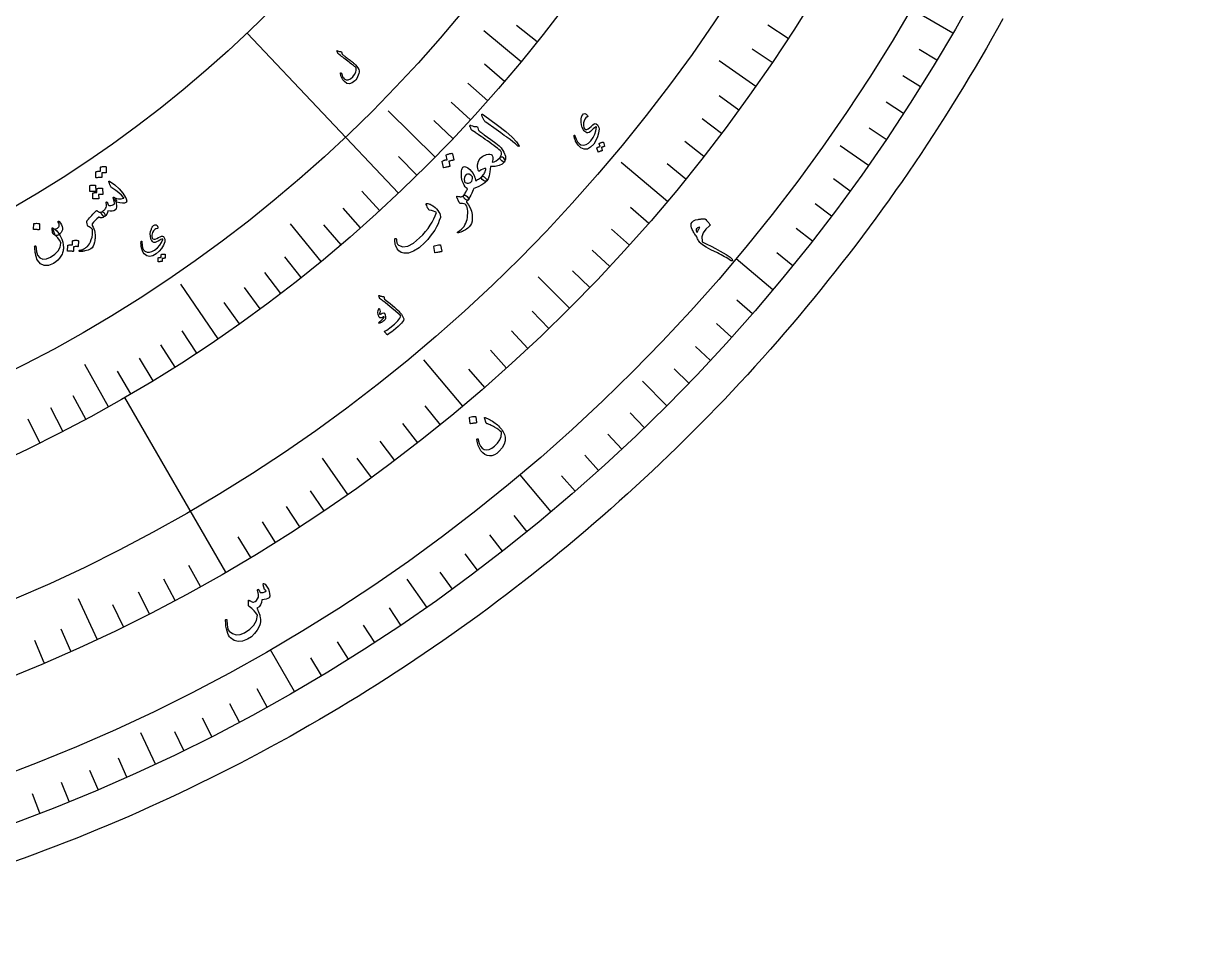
# Model space of a CAD drawing. Header units: millimetres. Extents: x -92 to 92, y -92 to 120.
# Drawn here: x 31.7 to 90.7, y -90.7 to -44.8 of the extents above; entities that cross this region are included whole.
import ezdxf

# ---------------------------------------------------------------- set-up
doc = ezdxf.new("R2010")
doc.units = ezdxf.units.MM
for name, color, linetype in [('CUT_OUTER', 1, 'Continuous'), ('ENGRAVE', 7, 'Continuous'), ('ENGRAVE_FINE', 8, 'Continuous'), ('TEXT', 5, 'Continuous')]:
    doc.layers.add(name, color=color, linetype=linetype)

msp = doc.modelspace()

# ---------------------------------------------------------------- linework, layer by layer
at = {"layer": 'CUT_OUTER'}
msp.add_lwpolyline([(81.0365, -44.602), (80.7613, -45.0984), (80.483, -45.5931), (80.2018, -46.0861), (79.9175, -46.5773), (79.6302, -47.0668), (79.3399, -47.5545), (79.0466, -48.0404), (78.7504, -48.5245), (78.4511, -49.0068), (78.149, -49.4873), (77.8438, -49.9659), (77.5358, -50.4426), (77.2248, -50.9174), (76.9109, -51.3902), (76.5942, -51.8612), (76.2745, -52.3302), (75.952, -52.7972), (75.6266, -53.2623), (75.2984, -53.7253), (74.9673, -54.1863), (74.6334, -54.6453), (74.2967, -55.1022), (73.9572, -55.557), (73.6149, -56.0098), (73.2699, -56.4604), (72.922, -56.9089), (72.5715, -57.3553), (72.2182, -57.7995), (71.8622, -58.2415), (71.5035, -58.6814), (71.1421, -59.119), (70.778, -59.5544), (70.4112, -59.9876), (70.0418, -60.4185), (69.6698, -60.8471), (69.2951, -61.2735), (68.9178, -61.6975), (68.538, -62.1192), (68.1555, -62.5386), (67.7705, -62.9556), (67.383, -63.3702), (66.9929, -63.7825), (66.6002, -64.1924), (66.2051, -64.5998), (65.8075, -65.0048), (65.4074, -65.4074), (65.0048, -65.8075), (64.5998, -66.2051), (64.1924, -66.6002), (63.7825, -66.9929), (63.3702, -67.383), (62.9556, -67.7705), (62.5386, -68.1555), (62.1192, -68.538), (61.6975, -68.9178), (61.2735, -69.2951), (60.8471, -69.6698), (60.4185, -70.0418), (59.9876, -70.4112), (59.5544, -70.778), (59.119, -71.1421), (58.6814, -71.5035), (58.2415, -71.8622), (57.7995, -72.2182), (57.3553, -72.5715), (56.9089, -72.922), (56.4604, -73.2699), (56.0098, -73.6149), (55.557, -73.9572), (55.1022, -74.2967), (54.6453, -74.6334), (54.1863, -74.9673), (53.7253, -75.2984), (53.2623, -75.6266), (52.7972, -75.952), (52.3302, -76.2745), (51.8612, -76.5942), (51.3902, -76.9109), (50.9174, -77.2248), (50.4426, -77.5358), (49.9659, -77.8438), (49.4873, -78.149), (49.0068, -78.4511), (48.5245, -78.7504), (48.0404, -79.0466), (47.5545, -79.3399), (47.0668, -79.6302), (46.5773, -79.9175), (46.0861, -80.2018), (45.5931, -80.483), (45.0984, -80.7613), (44.602, -81.0365), (44.1039, -81.3086), (43.6042, -81.5777), (43.1028, -81.8437), (42.5998, -82.1067), (42.0952, -82.3665), (41.589, -82.6232), (41.0813, -82.8769), (40.572, -83.1274), (40.0612, -83.3748), (39.5488, -83.619), (39.035, -83.8601), (38.5197, -84.098), (38.003, -84.3328), (37.4848, -84.5644), (36.9652, -84.7928), (36.4443, -85.018), (35.9219, -85.24), (35.3982, -85.4589), (34.8732, -85.6744), (34.3468, -85.8868), (33.8192, -86.0959), (33.2903, -86.3018), (32.7601, -86.5045), (32.2287, -86.7039), (31.6961, -86.9), (31.1623, -87.0928)], dxfattribs=at)
at = {"layer": 'ENGRAVE'}
for points in [[(78.5052, -45.325), (76.4024, -44.1109)], [(50.5664, -53.393), (42.9337, -45.3336)], [(56.7473, -46.7708), (54.8629, -45.2177)], [(68.5733, -48.0155), (66.7396, -46.7316)], [(52.4169, -51.5775), (50.0433, -49.2419)], [(74.2561, -51.9947), (72.8354, -50.9999)], [(64.1275, -53.8094), (61.7891, -51.8472)], [(46.6745, -56.8265), (45.1246, -54.9395)], [(69.4419, -58.2687), (67.5819, -56.7079)], [(59.1937, -59.1937), (57.6108, -57.6108)], [(41.4764, -60.7246), (39.5982, -57.9748)], [(53.8094, -64.1275), (51.8472, -61.7891)], [(35.9453, -64.1537), (34.7517, -62.0233)], [(64.0992, -64.0992), (62.8728, -62.8728)], [(41.8563, -72.4972), (36.7688, -63.6853)], [(48.0155, -68.5733), (46.7316, -66.7396)], [(58.2687, -69.4419), (56.7079, -67.5819)], [(51.9947, -74.2561), (50.9999, -72.8354)], [(35.3784, -75.8693), (34.4324, -73.8405)], [(45.325, -78.5052), (44.1109, -76.4024)], [(38.3103, -82.1568), (37.5774, -80.5849)]]:
    msp.add_lwpolyline(points, dxfattribs=at)
for radius in [90.65, 90.65, 88.2219, 83.7125, 83.7125, 80.1513, 73.5375, 73.5375, 69.6525, 62.4375, 62.4375]:
    msp.add_circle((0, 0), radius, dxfattribs=at)
at = {"layer": 'ENGRAVE_FINE'}
for points in [[(57.5606, -45.7661), (56.518, -44.9371)], [(70.2072, -45.5931), (69.1832, -44.9281)], [(69.4008, -46.8114), (68.3886, -46.1287)], [(77.7022, -46.6882), (76.8102, -46.1522)], [(55.9161, -47.7615), (54.9032, -46.8964)], [(76.8756, -48.0372), (75.9931, -47.4857)], [(55.0671, -48.7378), (54.0697, -47.855)], [(54.2008, -49.6995), (53.219, -48.7993)], [(67.7248, -49.205), (66.737, -48.4873)], [(76.0255, -49.3715), (75.1527, -48.8048)], [(53.3173, -50.6461), (52.3515, -49.7288)], [(66.8558, -50.3794), (65.8806, -49.6446)], [(75.1523, -50.6908), (74.2895, -50.1089)], [(65.9664, -51.5386), (65.0042, -50.7868)], [(51.4998, -52.4932), (50.567, -51.5424)], [(65.0568, -52.682), (64.1079, -51.9136)], [(73.3374, -53.2827), (72.4955, -52.6711)], [(49.6168, -54.2765), (48.7181, -53.2933)], [(48.6515, -55.1434), (47.7702, -54.1446)], [(63.1786, -54.9203), (62.2571, -54.1193)], [(72.3963, -54.5545), (71.5652, -53.9283)], [(47.6706, -55.9935), (46.8071, -54.9793)], [(62.2105, -56.0146), (61.3031, -55.1976)], [(71.4332, -55.8097), (70.6132, -55.169)], [(45.6635, -57.6421), (44.8364, -56.598)], [(61.2234, -57.0918), (60.3305, -56.2591)], [(70.4483, -57.0479), (69.6396, -56.393)], [(44.6378, -58.4399), (43.8293, -57.3814)], [(60.2177, -58.1516), (59.3394, -57.3034)], [(43.5979, -59.2198), (42.8082, -58.1472)], [(42.544, -59.9814), (41.7734, -58.895)], [(68.4144, -59.4718), (67.6291, -58.789)], [(58.1516, -60.2177), (57.3034, -59.3394)], [(67.3661, -60.6567), (66.5927, -59.9604)], [(40.3955, -61.4489), (39.6638, -60.3359)], [(57.0918, -61.2234), (56.2591, -60.3305)], [(39.3016, -62.1542), (38.5897, -61.0284)], [(56.0146, -62.2105), (55.1976, -61.3031)], [(66.2972, -61.8232), (65.5361, -61.1134)], [(38.195, -62.8403), (37.5032, -61.7021)], [(37.0762, -63.5069), (36.4046, -62.3565)], [(54.9203, -63.1786), (54.1193, -62.2571)], [(65.2082, -62.9708), (64.4596, -62.2479)], [(34.8029, -64.7806), (34.1725, -63.6072)], [(33.6493, -65.3872), (33.0398, -64.2029)], [(52.682, -65.0568), (51.9136, -64.1079)], [(32.4847, -65.9735), (31.8963, -64.7785)], [(62.9708, -65.2082), (62.2479, -64.4596)], [(51.5386, -65.9664), (50.7868, -65.0042)], [(50.3794, -66.8558), (49.6446, -65.8806)], [(61.8232, -66.2972), (61.1134, -65.5361)], [(60.6567, -67.3661), (59.9604, -66.5927)], [(49.205, -67.7248), (48.4873, -66.737)], [(59.4718, -68.4144), (58.789, -67.6291)], [(46.8114, -69.4008), (46.1287, -68.3886)], [(45.5931, -70.2072), (44.9281, -69.1832)], [(44.3609, -70.9922), (43.7138, -69.9568)], [(57.0479, -70.4483), (56.393, -69.6396)], [(43.1151, -71.7556), (42.4863, -70.709)], [(55.8097, -71.4332), (55.169, -70.6132)], [(54.5545, -72.3963), (53.9283, -71.5652)], [(40.5846, -73.2166), (39.9927, -72.1487)], [(53.2827, -73.3374), (52.6711, -72.4955)], [(39.3006, -73.9138), (38.7274, -72.8357)], [(38.0047, -74.5884), (37.4504, -73.5005)], [(36.6971, -75.2403), (36.1619, -74.1429)], [(50.6908, -75.1523), (50.1089, -74.2895)], [(34.0489, -76.4752), (33.5523, -75.3597)], [(49.3715, -76.0255), (48.8048, -75.1527)], [(32.7091, -77.0578), (32.232, -75.9338)], [(48.0372, -76.8756), (47.4857, -75.9931)], [(46.6882, -77.7022), (46.1522, -76.8102)], [(43.948, -79.2843), (43.4435, -78.3741)], [(42.5576, -80.0392), (42.0691, -79.1204)], [(41.1542, -80.7697), (40.6818, -79.8425)], [(39.7383, -81.4757), (39.2822, -80.5404)], [(36.8707, -82.8129), (36.4474, -81.8622)], [(35.4198, -83.4438), (35.0132, -82.4859)], [(33.9581, -84.0492), (33.5683, -83.0844)], [(32.4861, -84.6291), (32.1131, -83.6576)]]:
    msp.add_lwpolyline(points, dxfattribs=at)
at = {"layer": 'TEXT'}
for points in [[(47.4664, -46.2413), (47.4644, -46.2342), (47.4643, -46.2277), (47.4663, -46.2218), (47.4703, -46.2163), (47.4758, -46.2124), (47.4822, -46.2108), (47.4897, -46.2116), (47.4981, -46.2147), (47.5457, -46.2344), (47.5896, -46.2486), (47.6298, -46.2574), (47.6661, -46.2606), (47.6782, -46.2628), (47.688, -46.2696), (47.6955, -46.281), (47.7007, -46.297), (47.7023, -46.3056), (47.704, -46.3138), (47.7056, -46.3217), (47.7072, -46.3292), (47.7088, -46.3362), (47.7101, -46.3427), (47.7112, -46.3487), (47.7122, -46.3541), (47.7142, -46.3636), (47.7184, -46.3731), (47.7249, -46.3826), (47.7335, -46.3921), (47.7611, -46.4155), (47.7916, -46.4406), (47.8249, -46.4674), (47.8612, -46.496), (47.9002, -46.5263), (47.942, -46.5586), (47.9864, -46.5927), (48.0336, -46.6287), (48.0812, -46.6641), (48.1257, -46.6976), (48.1671, -46.7293), (48.2053, -46.7592), (48.2405, -46.7873), (48.273, -46.8136), (48.3026, -46.8381), (48.3294, -46.8607), (48.4058, -46.931), (48.4705, -47.0055), (48.5234, -47.0843), (48.5644, -47.1674), (48.5801, -47.2249), (48.5814, -47.2915), (48.5683, -47.3673), (48.5407, -47.4522), (48.5034, -47.5371), (48.4628, -47.6115), (48.4189, -47.6753), (48.3717, -47.7285), (48.2294, -47.8379), (48.0925, -47.8812), (47.9613, -47.8586), (47.8358, -47.7704), (47.7625, -47.6843), (47.7053, -47.5855), (47.664, -47.474), (47.6385, -47.3499), (47.6379, -47.3418), (47.6391, -47.3352), (47.6422, -47.33), (47.6472, -47.3263), (47.6535, -47.3234), (47.6593, -47.3222), (47.6646, -47.3227), (47.6693, -47.3248), (47.6753, -47.3289), (47.68, -47.334), (47.6835, -47.34), (47.6856, -47.3469), (47.7182, -47.4466), (47.7513, -47.526), (47.785, -47.5852), (47.8194, -47.6241), (47.9232, -47.6781), (48.0317, -47.6794), (48.145, -47.628), (48.2627, -47.5237), (48.351, -47.4121), (48.4098, -47.3015), (48.4391, -47.192), (48.4391, -47.0836), (48.4118, -47.0594), (48.3793, -47.0317), (48.3415, -47.0005), (48.2986, -46.966), (48.2502, -46.928), (48.1963, -46.8865), (48.1368, -46.8416), (48.0718, -46.7932), (48.0053, -46.7427), (47.9402, -46.6926), (47.8763, -46.6431), (47.8138, -46.5941), (47.7527, -46.5455), (47.693, -46.4973), (47.6349, -46.4494), (47.5782, -46.4019), (47.5216, -46.3582), (47.5161, -46.3523), (47.5115, -46.3461), (47.5078, -46.3398), (47.505, -46.3333)], [(54.7914, -49.5207), (54.7649, -49.452), (54.7657, -49.4168), (54.7937, -49.4149), (54.8489, -49.4464), (55.5491, -49.9689), (55.9785, -50.29), (56.303, -50.5669), (56.5224, -50.8003), (56.6363, -50.9902), (56.6412, -51.0106), (56.6411, -51.0247), (56.636, -51.0324), (56.6258, -51.0337), (56.6138, -51.0314), (56.6008, -51.0257), (56.5866, -51.0165), (56.5714, -51.004), (56.4571, -50.901), (56.3312, -50.797), (56.1936, -50.6921), (56.0444, -50.5862), (56.006, -50.5578), (55.9015, -50.4822), (55.7308, -50.3593), (55.4941, -50.1889), (54.966, -49.8147), (54.9395, -49.793), (54.9173, -49.7706), (54.8994, -49.7473), (54.8859, -49.7233)], [(60.0844, -49.5526), (60.018, -49.594), (59.9645, -49.6571), (59.9238, -49.7419), (59.8958, -49.8486), (59.8894, -49.9259), (59.8963, -50.0006), (59.9165, -50.0726), (59.9502, -50.1421), (59.9589, -50.1536), (59.97, -50.1632), (59.9833, -50.171), (59.9989, -50.1769), (60.06, -50.1804), (60.1278, -50.1571), (60.2021, -50.1069), (60.2829, -50.0299), (60.3617, -49.9531), (60.4286, -49.9052), (60.4838, -49.8865), (60.5271, -49.8968), (60.5932, -49.9485), (60.6403, -50.0088), (60.6682, -50.0778), (60.6771, -50.1555), (60.657, -50.3628), (60.6054, -50.5592), (60.5223, -50.7447), (60.408, -50.9189), (60.2503, -51.0814), (60.0897, -51.1666), (59.9266, -51.1747), (59.7612, -51.1056), (59.6879, -51.0472), (59.6195, -50.9708), (59.5557, -50.8765), (59.4966, -50.7644), (59.4823, -50.7307), (59.4691, -50.6975), (59.4571, -50.6647), (59.4462, -50.6323), (59.4364, -50.6002), (59.4278, -50.568), (59.4202, -50.5359), (59.4138, -50.5038), (59.4127, -50.4886), (59.4158, -50.4784), (59.4229, -50.4731), (59.434, -50.4728), (59.4446, -50.4764), (59.4531, -50.4823), (59.4596, -50.4906), (59.4641, -50.5014), (59.5189, -50.6719), (59.587, -50.8036), (59.6687, -50.8964), (59.7641, -50.9501), (59.8942, -50.9718), (60.0197, -50.9474), (60.1404, -50.877), (60.256, -50.7605), (60.3783, -50.5893), (60.4666, -50.4171), (60.5211, -50.2441), (60.5417, -50.0705), (60.5411, -50.0586), (60.537, -50.0509), (60.5294, -50.0474), (60.5183, -50.0482), (60.487, -50.0626), (60.443, -50.096), (60.3861, -50.1484), (60.3163, -50.2197), (60.2421, -50.2894), (60.1748, -50.3337), (60.1144, -50.3526), (60.0611, -50.3461), (60.0118, -50.3224), (59.9668, -50.2896), (59.9261, -50.2476), (59.8897, -50.1964), (59.8311, -50.0805), (59.7924, -49.9556), (59.7734, -49.8217), (59.774, -49.6789), (59.7761, -49.6426), (59.7799, -49.6088), (59.7854, -49.5775), (59.7925, -49.5487), (59.801, -49.5224), (59.8108, -49.4986), (59.8218, -49.4774), (59.8341, -49.4587), (59.8959, -49.3968), (59.9594, -49.38), (60.0248, -49.4083), (60.0921, -49.4818), (60.1059, -49.5069), (60.1092, -49.527), (60.102, -49.5423), (60.0844, -49.5526)], [(54.2368, -50.1799), (54.2101, -50.1233), (54.1888, -50.0788), (54.1727, -50.0462), (54.1618, -50.0256), (54.1556, -50.0116), (54.1536, -49.9991), (54.1557, -49.9881), (54.1618, -49.9784), (54.1721, -49.9706), (54.1842, -49.9673), (54.1981, -49.9686), (54.2138, -49.9745), (54.2893, -50.0049), (54.3631, -50.026), (54.4352, -50.0377), (54.5056, -50.0402), (54.5268, -50.0423), (54.5435, -50.0526), (54.5557, -50.0712), (54.5634, -50.098), (54.5925, -50.2289), (54.6323, -50.2584), (54.6715, -50.2873), (54.71, -50.3156), (54.7478, -50.3433), (54.785, -50.3703), (54.8216, -50.3968), (54.8575, -50.4227), (54.8928, -50.448), (55.2191, -50.6818), (55.4689, -50.8705), (55.6417, -51.0143), (55.7376, -51.1134), (55.8761, -51.3317), (55.9523, -51.5212), (55.9663, -51.6819), (55.918, -51.8135), (55.9156, -51.8161), (55.9132, -51.8187), (55.9107, -51.8213), (55.9083, -51.824), (55.8792, -51.826), (55.8364, -51.8049), (55.7799, -51.7607), (55.7097, -51.6935), (55.6856, -51.6665), (55.6733, -51.6414), (55.6726, -51.618), (55.6836, -51.5963), (55.7319, -51.5176), (55.759, -51.4402), (55.765, -51.3639), (55.7499, -51.2889), (55.6932, -51.2408), (55.6273, -51.1875), (55.5522, -51.1292), (55.468, -51.0656), (55.3751, -50.9971), (55.2741, -50.9237), (55.1649, -50.8454), (55.0475, -50.7622), (54.9329, -50.6795), (54.8297, -50.6055), (54.7379, -50.5401), (54.6574, -50.4833), (54.5886, -50.4349), (54.5316, -50.3945), (54.4866, -50.3621), (54.4535, -50.3377), (54.2813, -50.2258), (54.2659, -50.2131), (54.2534, -50.2011), (54.2436, -50.1901), (54.2368, -50.1799)], [(60.69, -50.8976), (60.6897, -50.8935), (60.691, -50.8893), (60.6939, -50.8849), (60.6985, -50.8804), (60.7197, -50.8682), (60.7411, -50.8572), (60.7627, -50.8473), (60.7845, -50.8384), (60.8067, -50.8307), (60.8295, -50.824), (60.8529, -50.8184), (60.8769, -50.8139), (60.8829, -50.8141), (60.8878, -50.8161), (60.8916, -50.8198), (60.8943, -50.8253), (60.9564, -51.0233), (60.9562, -51.0272), (60.9532, -51.0306), (60.9476, -51.0337), (60.9393, -51.0365), (60.9328, -51.0377), (60.923, -51.0404), (60.9099, -51.0445), (60.8936, -51.05), (60.8737, -51.057), (60.8502, -51.0655), (60.823, -51.0754), (60.7921, -51.0869), (60.8387, -51.2421), (60.8392, -51.2479), (60.8366, -51.2526), (60.8308, -51.2561), (60.8218, -51.2585), (60.8141, -51.2606), (60.8021, -51.2641), (60.786, -51.269), (60.7656, -51.2753), (60.7408, -51.2833), (60.7115, -51.2931), (60.6775, -51.3048), (60.639, -51.3183), (60.634, -51.3189), (60.6303, -51.3179), (60.628, -51.3153), (60.627, -51.3112), (60.5727, -51.1156), (60.5724, -51.1115), (60.5737, -51.1073), (60.5766, -51.1029), (60.5812, -51.0984), (60.5985, -51.0875), (60.6163, -51.0777), (60.6344, -51.069), (60.653, -51.0613), (60.6718, -51.0547), (60.6908, -51.0489), (60.71, -51.0441), (60.7293, -51.0402)], [(52.9648, -51.485), (52.9646, -51.4788), (52.9669, -51.4726), (52.9717, -51.4664), (52.979, -51.4602), (53.0122, -51.4448), (53.0456, -51.4311), (53.0792, -51.419), (53.113, -51.4087), (53.1473, -51.4001), (53.1824, -51.3931), (53.2184, -51.3878), (53.2552, -51.3842), (53.2642, -51.3854), (53.2715, -51.3891), (53.2769, -51.3952), (53.2806, -51.4039), (53.3583, -51.7117), (53.3577, -51.7175), (53.3529, -51.7224), (53.3442, -51.7263), (53.3313, -51.7294), (53.3213, -51.7303), (53.3062, -51.733), (53.286, -51.7374), (53.2607, -51.7435), (53.23, -51.7514), (53.1936, -51.7609), (53.1515, -51.7722), (53.1036, -51.7852), (53.1608, -52.0265), (53.1611, -52.0354), (53.1567, -52.0421), (53.1476, -52.0466), (53.1338, -52.049), (53.1219, -52.051), (53.1034, -52.0547), (53.0784, -52.0598), (53.047, -52.0666), (53.0087, -52.0752), (52.9633, -52.0859), (52.9107, -52.0988), (52.8511, -52.1138), (52.8435, -52.1139), (52.838, -52.1119), (52.8347, -52.1077), (52.8335, -52.1013), (52.7683, -51.7979), (52.7682, -51.7917), (52.7705, -51.7855), (52.7754, -51.7793), (52.7827, -51.7731), (52.81, -51.7591), (52.8377, -51.7468), (52.866, -51.7362), (52.8948, -51.7272), (52.9239, -51.7198), (52.9532, -51.7138), (52.9826, -51.7092), (53.0123, -51.7059)], [(55.6836, -51.5963), (55.7248, -51.5633), (55.7658, -51.5532), (55.8067, -51.5661), (55.8476, -51.6021), (55.8975, -51.6719), (55.9259, -51.7305), (55.9328, -51.7777), (55.918, -51.8135), (55.7949, -51.9242), (55.6339, -52.0002), (55.4354, -52.0411), (55.1995, -52.0467), (55.1731, -52.3093), (55.1339, -52.5171), (55.0824, -52.6699), (55.0188, -52.7674), (54.9865, -52.7888), (54.9467, -52.7937), (54.8994, -52.7821), (54.8446, -52.7539), (54.7848, -52.7034), (54.7554, -52.652), (54.7566, -52.5996), (54.7882, -52.5462), (54.8223, -52.5028), (54.8534, -52.4574), (54.8815, -52.4101), (54.9065, -52.3608), (54.9282, -52.3094), (54.9466, -52.2556), (54.9615, -52.1996), (54.973, -52.1414), (54.8942, -52.1516), (54.8136, -52.1777), (54.7312, -52.2198), (54.6469, -52.2778), (54.6379, -52.2818), (54.6282, -52.2807), (54.6177, -52.2747), (54.6064, -52.2636), (54.5788, -52.2138), (54.5605, -52.146), (54.5514, -52.0601), (54.5514, -51.9562), (54.591, -51.7776), (54.6801, -51.6334), (54.8188, -51.5234), (55.0074, -51.4472), (55.1007, -51.4273), (55.1771, -51.4241), (55.2366, -51.4377), (55.2792, -51.4682), (55.3068, -51.5206), (55.3189, -51.5975), (55.3154, -51.6988), (55.2961, -51.8246), (55.3882, -51.808), (55.4836, -51.7645), (55.5821, -51.6939), (55.6836, -51.5963)], [(35.5349, -52.0903), (35.5358, -52.0849), (35.5389, -52.0799), (35.5442, -52.0754), (35.5515, -52.0713), (35.5829, -52.0639), (35.6141, -52.0579), (35.6452, -52.0535), (35.6762, -52.0505), (35.7074, -52.0491), (35.7389, -52.0493), (35.7709, -52.0511), (35.8033, -52.0545), (35.8109, -52.0571), (35.8165, -52.0616), (35.8201, -52.0679), (35.8218, -52.076), (35.8351, -52.3557), (35.8335, -52.3605), (35.8286, -52.3639), (35.8203, -52.3658), (35.8087, -52.3661), (35.7999, -52.3652), (35.7864, -52.3648), (35.7681, -52.365), (35.7452, -52.3659), (35.7173, -52.3672), (35.6842, -52.3691), (35.6458, -52.3714), (35.6023, -52.3742), (35.6094, -52.5927), (35.6081, -52.6004), (35.6032, -52.6054), (35.5945, -52.6077), (35.5822, -52.6073), (35.5715, -52.607), (35.5549, -52.6069), (35.5324, -52.6069), (35.5041, -52.6072), (35.4695, -52.6078), (35.4284, -52.609), (35.3808, -52.6109), (35.3267, -52.6133), (35.3201, -52.612), (35.3157, -52.6093), (35.3135, -52.6051), (35.3136, -52.5994), (35.3105, -52.3258), (35.3115, -52.3204), (35.3146, -52.3155), (35.3199, -52.311), (35.3273, -52.3069), (35.3533, -52.2996), (35.3794, -52.2939), (35.4057, -52.2897), (35.4321, -52.2871), (35.4585, -52.2858), (35.4848, -52.2858), (35.5111, -52.2871), (35.5373, -52.2895)], [(53.8156, -52.0766), (53.8192, -52.073), (53.8227, -52.0699), (53.826, -52.0673), (53.8291, -52.0652), (53.8323, -52.0633), (53.8356, -52.0616), (53.8391, -52.0601), (53.8428, -52.0588), (53.8926, -52.0534), (53.9453, -52.0612), (54.0008, -52.082), (54.0591, -52.1158), (54.1642, -52.1984), (54.2532, -52.2918), (54.3261, -52.3962), (54.3827, -52.5117), (54.3942, -52.5407), (54.4051, -52.5703), (54.4153, -52.6006), (54.4249, -52.6315), (54.4339, -52.6631), (54.4423, -52.6953), (54.45, -52.7282), (54.4571, -52.7617), (54.5082, -52.7356), (54.5566, -52.7093), (54.6023, -52.6828), (54.6454, -52.6562), (54.6856, -52.6294), (54.7228, -52.6021), (54.757, -52.5743), (54.7882, -52.5462), (54.8033, -52.5384), (54.8239, -52.5409), (54.8501, -52.5537), (54.8819, -52.5767), (54.9566, -52.6408), (55.0043, -52.694), (55.0251, -52.7361), (55.0188, -52.7674), (54.9118, -52.8775), (54.7659, -52.9787), (54.5814, -53.0708), (54.3582, -53.1534), (54.3319, -53.2286), (54.2995, -53.3098), (54.2611, -53.397), (54.2165, -53.4903), (54.1699, -53.5817), (54.1304, -53.6531), (54.0981, -53.7046), (54.073, -53.7361), (54.0553, -53.747), (54.0326, -53.749), (54.0049, -53.7423), (53.9722, -53.7267), (53.9551, -53.7162), (53.9391, -53.7046), (53.9243, -53.6918), (53.9105, -53.678), (53.8975, -53.6633), (53.885, -53.6482), (53.873, -53.6326), (53.8614, -53.6165), (53.8435, -53.5836), (53.835, -53.555), (53.836, -53.5308), (53.8463, -53.5109), (53.8758, -53.4682), (53.9037, -53.4259), (53.9303, -53.3841), (53.9554, -53.3428), (53.9794, -53.3017), (54.0025, -53.2604), (54.0248, -53.2189), (54.0464, -53.1773), (53.9849, -53.1262), (53.9293, -53.0646), (53.8796, -52.9927), (53.8357, -52.9104), (53.8063, -52.8381), (53.7819, -52.7637), (53.7626, -52.6874), (53.7484, -52.609), (53.7395, -52.5282), (53.7363, -52.4448), (53.7388, -52.3586), (53.7469, -52.2698), (53.7577, -52.2052), (53.7728, -52.1514), (53.7921, -52.1086), (53.8156, -52.0766)], [(53.9753, -52.4526), (53.9209, -52.5152), (53.8885, -52.5939), (53.8782, -52.6886), (53.8898, -52.7995), (53.9016, -52.8281), (53.9286, -52.8512), (53.971, -52.8688), (54.0288, -52.8809), (54.0914, -52.8835), (54.1461, -52.8751), (54.1929, -52.8558), (54.2316, -52.8256), (54.2626, -52.7814), (54.2837, -52.7225), (54.2947, -52.649), (54.2957, -52.5609), (54.2067, -52.4818), (54.1236, -52.4374), (54.0465, -52.4277), (53.9753, -52.4526)], [(35.0032, -53.0206), (35.0042, -53.0152), (35.0074, -53.0103), (35.0128, -53.0058), (35.0203, -53.0018), (35.0519, -52.9947), (35.0834, -52.9892), (35.1148, -52.9851), (35.146, -52.9825), (35.1773, -52.9814), (35.209, -52.982), (35.2411, -52.9842), (35.2736, -52.988), (35.283, -52.9909), (35.2895, -52.9952), (35.2933, -53.0009), (35.2943, -53.008), (35.3025, -53.2885), (35.3003, -53.295), (35.2947, -53.2992), (35.2857, -53.301), (35.2732, -53.3003), (35.2625, -53.2999), (35.2458, -53.2997), (35.2232, -53.2995), (35.1948, -53.2996), (35.16, -53.3), (35.1187, -53.3009), (35.0709, -53.3024), (35.0165, -53.3045), (35.0088, -53.3039), (35.0036, -53.3017), (35.001, -53.2978), (35.001, -53.2921)], [(35.9935, -52.79), (36.2644, -52.9795), (36.4906, -53.1779), (36.6718, -53.3858), (36.8075, -53.6035), (36.8157, -53.6191), (36.8235, -53.6358), (36.8307, -53.6535), (36.8375, -53.6722), (36.8437, -53.6916), (36.8493, -53.7111), (36.8544, -53.7308), (36.8588, -53.7507), (36.863, -53.7877), (36.8594, -53.8187), (36.8478, -53.8437), (36.8283, -53.8628), (36.7498, -53.8954), (36.6478, -53.9024), (36.5222, -53.8835), (36.3732, -53.8387), (36.3521, -53.8307), (36.33, -53.8168), (36.3067, -53.7971), (36.2823, -53.7715), (36.2715, -53.7581), (36.261, -53.7448), (36.2507, -53.7315), (36.2407, -53.7183), (36.2312, -53.705), (36.2222, -53.6916), (36.2139, -53.678), (36.2061, -53.6642), (36.1943, -53.6391), (36.1889, -53.6191), (36.1898, -53.6043), (36.197, -53.5947), (36.2035, -53.5927), (36.2124, -53.5938), (36.2239, -53.5978), (36.2379, -53.6049), (36.3437, -53.6555), (36.4577, -53.6802), (36.58, -53.6788), (36.7103, -53.6512), (36.7167, -53.6458), (36.7185, -53.638), (36.7156, -53.6276), (36.7082, -53.6146), (36.6071, -53.4914), (36.474, -53.3696), (36.309, -53.2492), (36.1122, -53.1299), (36.1005, -53.1185), (36.0852, -53.0971), (36.0665, -53.0658), (36.0444, -53.0245), (36.0322, -53.0002), (36.0205, -52.9749), (36.0093, -52.9486), (35.9985, -52.9212), (35.9881, -52.8933), (35.978, -52.8655), (35.9681, -52.8378), (35.9585, -52.8101), (35.9566, -52.8031), (35.957, -52.7969), (35.9598, -52.7914), (35.965, -52.7867), (35.9706, -52.7843), (35.9773, -52.784), (35.9849, -52.7859), (35.9935, -52.79)], [(35.3607, -53.1746), (35.3617, -53.1692), (35.3649, -53.1643), (35.3703, -53.1597), (35.3778, -53.1557), (35.4096, -53.1484), (35.4412, -53.1427), (35.4726, -53.1384), (35.5039, -53.1356), (35.5354, -53.1344), (35.5672, -53.1348), (35.5994, -53.1368), (35.632, -53.1404), (35.6396, -53.143), (35.6452, -53.1475), (35.6488, -53.1539), (35.6503, -53.162), (35.6587, -53.4429), (35.657, -53.4478), (35.652, -53.4511), (35.6437, -53.4529), (35.6319, -53.4532), (35.6241, -53.4533), (35.6119, -53.4534), (35.5954, -53.4536), (35.5744, -53.4539), (35.5492, -53.4544), (35.5198, -53.4554), (35.4863, -53.4567), (35.4486, -53.4584), (35.4546, -53.6649), (35.4525, -53.6715), (35.4468, -53.6757), (35.4377, -53.6775), (35.4252, -53.6768), (35.4144, -53.6764), (35.3977, -53.6762), (35.375, -53.6761), (35.3464, -53.6762), (35.3115, -53.6767), (35.2701, -53.6777), (35.222, -53.6793), (35.1674, -53.6814), (35.1607, -53.6801), (35.1564, -53.6773), (35.1543, -53.6731), (35.1545, -53.6673), (35.1577, -53.3953), (35.1588, -53.3899), (35.162, -53.385), (35.1674, -53.3805), (35.175, -53.3764), (35.1975, -53.3714), (35.2201, -53.3668), (35.243, -53.3629), (35.2659, -53.3596), (35.289, -53.3571), (35.3122, -53.3558), (35.3354, -53.3555), (35.3587, -53.3565)], [(36.2153, -53.5937), (36.2528, -53.6156), (36.286, -53.648), (36.315, -53.6908), (36.3397, -53.7441), (36.3476, -53.7667), (36.3501, -53.7806), (36.3472, -53.7858), (36.339, -53.7824), (36.3265, -53.7748), (36.3187, -53.7734), (36.3156, -53.7783), (36.3172, -53.7895), (36.3361, -53.9126), (36.3457, -54.015), (36.346, -54.0967), (36.337, -54.1577), (36.3307, -54.1805), (36.3214, -54.2011), (36.3092, -54.2194), (36.294, -54.2355), (36.2184, -54.282), (36.1309, -54.3057), (36.0316, -54.3066), (35.9207, -54.2845), (35.8991, -54.3731), (35.8645, -54.4501), (35.817, -54.5154), (35.7564, -54.569), (35.7319, -54.5716), (35.6982, -54.5537), (35.6553, -54.5151), (35.6031, -54.4558), (35.5782, -54.4167), (35.5697, -54.3832), (35.5776, -54.3553), (35.6018, -54.3331), (35.6364, -54.3131), (35.6682, -54.2929), (35.6971, -54.2723), (35.7233, -54.2514), (35.7467, -54.2305), (35.7671, -54.2099), (35.7846, -54.1895), (35.7993, -54.1694), (35.8283, -54.1071), (35.843, -54.039), (35.8436, -53.9653), (35.8299, -53.886), (35.8256, -53.8639), (35.8274, -53.8482), (35.8352, -53.8387), (35.8491, -53.8356), (35.8655, -53.8376), (35.8782, -53.8454), (35.8873, -53.8589), (35.8926, -53.8782), (35.9069, -53.9322), (35.9246, -53.9716), (35.9459, -53.9965), (35.9707, -54.0068), (36.0621, -54.0071), (36.1376, -53.9933), (36.1972, -53.9656), (36.2409, -53.924), (36.2424, -53.92), (36.2435, -53.9138), (36.2441, -53.9056), (36.2443, -53.8953), (36.241, -53.8723), (36.23, -53.8191), (36.2114, -53.7355), (36.185, -53.6217), (36.1844, -53.6167), (36.1854, -53.6111), (36.1878, -53.6049), (36.1918, -53.5982), (36.1965, -53.5943), (36.202, -53.5923), (36.2083, -53.5921), (36.2153, -53.5937)], [(53.6316, -53.8665), (53.5093, -53.5873), (53.5019, -53.5626), (53.5024, -53.5465), (53.5108, -53.5388), (53.5269, -53.5395), (53.5832, -53.5536), (53.6338, -53.5632), (53.6787, -53.5685), (53.718, -53.5693), (53.7545, -53.5635), (53.7885, -53.5514), (53.8199, -53.533), (53.8488, -53.5084), (53.8822, -53.4887), (53.9218, -53.4903), (53.9678, -53.5133), (54.0201, -53.5576), (54.0652, -53.6098), (54.0894, -53.6566), (54.0929, -53.6979), (54.0755, -53.7336), (54.0561, -53.755), (54.0357, -53.7761), (54.0144, -53.7969), (53.9921, -53.8174), (53.9895, -53.822), (53.989, -53.8281), (53.9907, -53.8358), (53.9946, -53.8451), (54.0999, -53.9774), (54.182, -54.126), (54.2407, -54.2911), (54.2759, -54.4726), (54.2881, -54.6486), (54.2781, -54.797), (54.2461, -54.9177), (54.1921, -55.0105), (54.1277, -55.0841), (54.0644, -55.1472), (54.0022, -55.1997), (53.9412, -55.2417), (53.9088, -55.2596), (53.8734, -55.278), (53.835, -55.2969), (53.7935, -55.3162), (53.7489, -55.3354), (53.7009, -55.3542), (53.6496, -55.3723), (53.595, -55.39), (53.5817, -55.3948), (53.5701, -55.3968), (53.5601, -55.3959), (53.5518, -55.3922), (53.5424, -55.3857), (53.5364, -55.3788), (53.5339, -55.3717), (53.5348, -55.3642), (53.5374, -55.3558), (53.5422, -55.3484), (53.5492, -55.342), (53.5584, -55.3365), (53.656, -55.2734), (53.7403, -55.2069), (53.8113, -55.1371), (53.8689, -55.0641), (53.9176, -54.9833), (53.9589, -54.8981), (53.9929, -54.8085), (54.0196, -54.7144), (54.0392, -54.6159), (54.052, -54.513), (54.0582, -54.4058), (54.0575, -54.2942), (54.0479, -54.2014), (54.0298, -54.1175), (54.0035, -54.0425), (53.9688, -53.9764), (53.9291, -53.9459), (53.8701, -53.9245), (53.7918, -53.9123), (53.6943, -53.9092), (53.6753, -53.9066), (53.6585, -53.8986), (53.6439, -53.8852), (53.6316, -53.8665)], [(35.7617, -54.5655), (35.719, -54.5909), (35.6783, -54.6098), (35.6395, -54.6222), (35.6026, -54.6283), (35.5851, -54.6294), (35.5675, -54.6287), (35.55, -54.6261), (35.5324, -54.6217), (35.5146, -54.6159), (35.4966, -54.6094), (35.4784, -54.6021), (35.4598, -54.5941), (35.3599, -54.6822), (35.2717, -54.768), (35.1951, -54.8517), (35.1301, -54.9333), (35.1189, -54.9542), (35.1149, -54.9756), (35.1183, -54.9974), (35.129, -55.0196), (35.1763, -55.1085), (35.2135, -55.1933), (35.2404, -55.2739), (35.2571, -55.3503), (35.2654, -55.4131), (35.2708, -55.4762), (35.2733, -55.5398), (35.273, -55.6038), (35.2696, -55.6681), (35.2632, -55.7324), (35.2537, -55.7968), (35.2411, -55.8613), (35.2098, -55.9765), (35.1691, -56.0703), (35.119, -56.1426), (35.0597, -56.1933), (34.9947, -56.2289), (34.9223, -56.2594), (34.8424, -56.2848), (34.7551, -56.3048), (34.711, -56.3122), (34.6701, -56.3181), (34.6327, -56.3227), (34.5987, -56.3258), (34.5679, -56.3277), (34.5405, -56.3289), (34.5162, -56.3291), (34.4952, -56.3286), (34.4811, -56.3258), (34.4703, -56.32), (34.4628, -56.3112), (34.4587, -56.2995), (34.4589, -56.2877), (34.4645, -56.2785), (34.4756, -56.272), (34.492, -56.2681), (34.5569, -56.2542), (34.6136, -56.2385), (34.6621, -56.2207), (34.7024, -56.2012), (34.7227, -56.19), (34.7438, -56.1775), (34.7656, -56.1635), (34.7882, -56.1481), (34.8115, -56.1313), (34.8357, -56.1131), (34.8606, -56.0935), (34.8862, -56.0725), (34.9354, -56.0197), (34.984, -55.9451), (35.0319, -55.8485), (35.0791, -55.7301), (35.1175, -55.6008), (35.1392, -55.4716), (35.1442, -55.3427), (35.1327, -55.2141), (35.1322, -55.2088), (35.1304, -55.2044), (35.1272, -55.2009), (35.1226, -55.1982), (35.0748, -55.1562), (35.027, -55.1216), (34.9793, -55.0944), (34.9316, -55.0746), (34.9099, -55.0559), (34.89, -55.0119), (34.8718, -54.9428), (34.8553, -54.8484), (34.8552, -54.8281), (34.8591, -54.8089), (34.867, -54.7909), (34.8788, -54.774), (34.9346, -54.7076), (34.99, -54.6427), (35.0448, -54.5794), (35.0992, -54.5176), (35.1536, -54.4574), (35.2084, -54.3986), (35.2636, -54.3414), (35.3193, -54.2856), (35.3337, -54.2739), (35.3478, -54.2689), (35.3616, -54.2707), (35.3751, -54.2792), (35.3983, -54.3033), (35.4225, -54.3231), (35.4475, -54.3385), (35.4736, -54.3496), (35.5011, -54.3541), (35.5326, -54.3522), (35.5679, -54.3441), (35.6071, -54.3297), (35.6285, -54.3257), (35.6507, -54.3301), (35.6737, -54.3429), (35.6975, -54.364), (35.72, -54.3905), (35.7393, -54.4191), (35.7552, -54.4498), (35.7679, -54.4827), (35.7751, -54.5124), (35.7764, -54.5361), (35.772, -54.5538), (35.7617, -54.5655)], [(52.0129, -53.9118), (52.0507, -53.9169), (52.0893, -53.9256), (52.1286, -53.9379), (52.1686, -53.9538), (52.2093, -53.9732), (52.2503, -53.9958), (52.2919, -54.0217), (52.3338, -54.0509), (52.4131, -54.1144), (52.4848, -54.184), (52.5489, -54.2597), (52.6053, -54.3416), (52.6482, -54.4217), (52.6743, -54.4947), (52.6834, -54.5606), (52.6756, -54.6193), (52.6233, -54.7771), (52.5583, -54.9351), (52.4806, -55.093), (52.3902, -55.2509), (52.2867, -55.4084), (52.1698, -55.565), (52.0396, -55.7207), (51.896, -55.8754), (51.6035, -56.1402), (51.3279, -56.3185), (51.0701, -56.4105), (50.8309, -56.4167), (50.694, -56.3759), (50.5809, -56.3012), (50.4913, -56.1929), (50.4251, -56.051), (50.4149, -56.0167), (50.4061, -55.9803), (50.3986, -55.9417), (50.3925, -55.9011), (50.3877, -55.8584), (50.3843, -55.8135), (50.3822, -55.7665), (50.3814, -55.7174), (50.3824, -55.7024), (50.3864, -55.6901), (50.3934, -55.6805), (50.4035, -55.6735), (50.4116, -55.6703), (50.4206, -55.67), (50.4303, -55.6725), (50.4409, -55.6779), (50.4493, -55.6843), (50.4552, -55.6925), (50.4585, -55.7024), (50.4592, -55.714), (50.4611, -55.7611), (50.4661, -55.8072), (50.4743, -55.8521), (50.4856, -55.896), (50.5007, -55.9342), (50.5197, -55.9669), (50.5429, -55.9941), (50.57, -56.0159), (50.787, -56.0905), (51.0365, -56.0543), (51.3181, -55.9067), (51.6305, -55.6471), (51.7879, -55.4889), (51.9304, -55.3302), (52.0579, -55.171), (52.1705, -55.0115), (52.2683, -54.8516), (52.3515, -54.6912), (52.4202, -54.5305), (52.4742, -54.3695), (52.4129, -54.327), (52.3326, -54.2916), (52.2334, -54.2633), (52.1153, -54.2419), (52.1073, -54.2367), (52.0956, -54.224), (52.0803, -54.2036), (52.0614, -54.1756), (52.0602, -54.1721), (52.059, -54.1693), (52.0578, -54.1671), (52.0565, -54.1655), (52.0334, -54.1249), (52.0104, -54.0768), (51.9875, -54.0212), (51.9647, -53.9582), (51.9605, -53.9363), (51.9671, -53.9213), (51.9846, -53.9132), (52.0129, -53.9118)], [(33.4155, -54.8037), (33.4297, -54.7978), (33.443, -54.7979), (33.4554, -54.8041), (33.467, -54.8163), (33.5294, -54.9062), (33.5762, -54.9938), (33.6073, -55.0789), (33.6228, -55.1617), (33.6208, -55.2404), (33.5995, -55.3134), (33.5591, -55.3805), (33.4994, -55.4418), (33.4533, -55.4776), (33.4055, -55.5048), (33.3562, -55.5233), (33.3053, -55.533), (33.284, -55.5303), (33.2647, -55.5172), (33.2475, -55.4937), (33.2322, -55.46), (33.15, -55.2316), (33.1439, -55.2143), (33.1412, -55.2003), (33.142, -55.1898), (33.1461, -55.1828), (33.1532, -55.179), (33.1626, -55.1784), (33.1744, -55.1809), (33.1885, -55.1866), (33.2224, -55.1972), (33.2588, -55.1991), (33.2977, -55.1921), (33.339, -55.1763), (33.378, -55.1532), (33.4098, -55.1243), (33.4344, -55.0897), (33.4519, -55.0493), (33.4601, -55.003), (33.4559, -54.9552), (33.4392, -54.9057), (33.4101, -54.8547), (33.4025, -54.8384), (33.4009, -54.8245), (33.4052, -54.8129), (33.4155, -54.8037)], [(65.612, -55.5885), (65.5772, -55.547), (65.5434, -55.5046), (65.5108, -55.4612), (65.4792, -55.4169), (65.4494, -55.3715), (65.4218, -55.3251), (65.3964, -55.2776), (65.3733, -55.229), (65.3372, -55.1342), (65.3171, -55.0508), (65.313, -54.9788), (65.3249, -54.9183), (65.3668, -54.846), (65.4379, -54.7874), (65.5384, -54.7425), (65.6683, -54.7111), (65.7068, -54.7047), (65.7454, -54.6994), (65.7841, -54.6953), (65.8229, -54.6924), (65.862, -54.6904), (65.9015, -54.6893), (65.9413, -54.6891), (65.9815, -54.6896), (66.0038, -54.6913), (66.0231, -54.6958), (66.0393, -54.7034), (66.0526, -54.7138), (66.098, -54.766), (66.1382, -54.8129), (66.1733, -54.8545), (66.2033, -54.8908), (66.2278, -54.9212), (66.2466, -54.9452), (66.2596, -54.9628), (66.2668, -54.9739), (66.2724, -54.9914), (66.2716, -55.0074), (66.2644, -55.0219), (66.2509, -55.0349), (66.0567, -55.2112), (65.928, -55.3979), (65.8648, -55.5956), (65.867, -55.8045), (65.8725, -55.8238), (65.8811, -55.8396), (65.8926, -55.8518), (65.9071, -55.8606), (66.1173, -55.9608), (66.3331, -56.0686), (66.5544, -56.184), (66.7812, -56.307), (67.0794, -56.4808), (67.2824, -56.6198), (67.3899, -56.7243), (67.4019, -56.7944), (67.3867, -56.806), (67.365, -56.8071), (67.3369, -56.7977), (67.3023, -56.7778), (67.2343, -56.7314), (67.1619, -56.6851), (67.0849, -56.6389), (67.0036, -56.5928), (66.9182, -56.5467), (66.8292, -56.5002), (66.7366, -56.4534), (66.6405, -56.4063), (66.3184, -56.2478), (66.0707, -56.1132), (65.8971, -56.0031), (65.7974, -55.9175), (65.757, -55.8706), (65.7218, -55.8252), (65.6918, -55.781), (65.6668, -55.7383), (65.6466, -55.6973), (65.6308, -55.6587), (65.6192, -55.6225), (65.612, -55.5885)], [(32.1755, -54.9389), (32.1769, -54.9335), (32.1803, -54.9288), (32.1859, -54.9246), (32.1936, -54.921), (32.2579, -54.9119), (32.3219, -54.9093), (32.3857, -54.913), (32.4493, -54.9232), (32.4567, -54.9261), (32.4617, -54.9305), (32.4644, -54.9361), (32.4648, -54.9432), (32.4602, -55.2223), (32.4584, -55.2299), (32.4531, -55.2346), (32.4442, -55.2364), (32.4319, -55.2353), (32.4212, -55.2343), (32.4045, -55.2332), (32.382, -55.2319), (32.3535, -55.2304), (32.3187, -55.229), (32.2774, -55.2278), (32.2294, -55.2267), (32.1749, -55.2259), (32.1672, -55.2249), (32.1622, -55.2224), (32.1598, -55.2184), (32.1601, -55.2127)], [(33.5163, -55.5487), (33.5879, -55.704), (33.6386, -55.8554), (33.6684, -56.003), (33.677, -56.1467), (33.6738, -56.1971), (33.667, -56.2481), (33.6566, -56.2997), (33.6424, -56.3518), (33.6245, -56.4046), (33.6025, -56.4581), (33.5766, -56.5124), (33.5466, -56.5674), (33.4748, -56.6734), (33.3874, -56.7697), (33.2844, -56.8563), (33.1658, -56.933), (32.915, -57.0377), (32.6971, -57.0446), (32.5127, -56.9542), (32.3619, -56.7671), (32.3349, -56.7092), (32.3095, -56.6337), (32.2859, -56.5406), (32.2639, -56.4298), (32.2554, -56.3799), (32.2479, -56.332), (32.2414, -56.2859), (32.236, -56.2418), (32.2316, -56.1993), (32.228, -56.1583), (32.2252, -56.1189), (32.2234, -56.081), (32.224, -56.0712), (32.2272, -56.0626), (32.2329, -56.0552), (32.2412, -56.0491), (32.2481, -56.0463), (32.2553, -56.0455), (32.2629, -56.0468), (32.2707, -56.0502), (32.2773, -56.0546), (32.2826, -56.0614), (32.2867, -56.0708), (32.2895, -56.0828), (32.2972, -56.1616), (32.3053, -56.2331), (32.3137, -56.2975), (32.3225, -56.3547), (32.3321, -56.4046), (32.3429, -56.4473), (32.355, -56.4827), (32.3684, -56.5108), (32.4845, -56.6534), (32.633, -56.7192), (32.8139, -56.7077), (33.0268, -56.6187), (33.2482, -56.4701), (33.4095, -56.3036), (33.5106, -56.1197), (33.5514, -55.9188), (33.5516, -55.9103), (33.5504, -55.9003), (33.5479, -55.8888), (33.544, -55.8758), (33.4824, -55.7583), (33.3992, -55.6484), (33.2945, -55.5459), (33.1683, -55.4507), (33.1539, -55.4407), (33.1427, -55.4277), (33.1348, -55.4119), (33.1302, -55.3932), (33.1076, -55.173), (33.1068, -55.1562), (33.1103, -55.1458), (33.1182, -55.142), (33.1305, -55.1446), (33.2354, -55.2022), (33.3347, -55.2887), (33.4284, -55.4042), (33.5163, -55.5487)], [(38.4083, -55.1657), (38.3401, -55.1857), (38.2778, -55.2278), (38.2213, -55.2921), (38.1706, -55.3786), (38.1461, -55.4447), (38.1338, -55.5117), (38.1339, -55.5798), (38.1462, -55.6489), (38.1511, -55.661), (38.1584, -55.6722), (38.1682, -55.6823), (38.1804, -55.6913), (38.233, -55.7093), (38.2981, -55.7055), (38.3754, -55.6799), (38.465, -55.6323), (38.5529, -55.5843), (38.6232, -55.5588), (38.6761, -55.5559), (38.7115, -55.5756), (38.7567, -55.637), (38.7831, -55.7014), (38.7907, -55.7686), (38.7794, -55.8388), (38.7109, -56.0154), (38.6174, -56.1748), (38.4992, -56.3168), (38.3562, -56.4412), (38.1782, -56.5448), (38.0166, -56.58), (37.8718, -56.5469), (37.744, -56.4459), (37.6943, -56.3767), (37.6532, -56.293), (37.6206, -56.1948), (37.5964, -56.0822), (37.5921, -56.0492), (37.5888, -56.0169), (37.5863, -55.9852), (37.5847, -55.9542), (37.5841, -55.9236), (37.5844, -55.8933), (37.5857, -55.8634), (37.588, -55.8337), (37.5908, -55.8202), (37.5959, -55.812), (37.6034, -55.8091), (37.6133, -55.8116), (37.6217, -55.8173), (37.6277, -55.8246), (37.6313, -55.8334), (37.6326, -55.8439), (37.6386, -56.0067), (37.6658, -56.1387), (37.7145, -56.24), (37.7848, -56.3104), (37.8934, -56.3614), (38.0093, -56.3709), (38.1322, -56.3389), (38.2621, -56.2652), (38.4112, -56.1454), (38.5309, -56.0163), (38.621, -55.8782), (38.6816, -55.7312), (38.6841, -55.7206), (38.6824, -55.7129), (38.6766, -55.708), (38.6667, -55.706), (38.6358, -55.7109), (38.589, -55.7294), (38.5263, -55.7613), (38.4478, -55.8066), (38.3657, -55.8495), (38.2958, -55.8717), (38.2384, -55.8734), (38.1933, -55.8546), (38.1559, -55.8218), (38.1246, -55.782), (38.0993, -55.7353), (38.08, -55.6816), (38.0572, -55.5657), (38.0539, -55.4469), (38.0701, -55.3251), (38.1057, -55.2002), (38.1164, -55.1689), (38.128, -55.1403), (38.1405, -55.1142), (38.1537, -55.0908), (38.1676, -55.0698), (38.182, -55.0514), (38.1969, -55.0356), (38.2123, -55.0222), (38.2815, -54.9831), (38.3412, -54.984), (38.3915, -55.0248), (38.4324, -55.1057), (38.4383, -55.131), (38.4363, -55.1494), (38.4262, -55.161), (38.4083, -55.1657)], [(65.63, -55.3757), (65.6401, -55.3438), (65.6521, -55.3113), (65.6659, -55.2781), (65.6816, -55.2444), (65.6991, -55.2102), (65.7181, -55.1757), (65.7387, -55.1409), (65.7609, -55.1058), (65.69, -55.1218), (65.636, -55.1416), (65.5989, -55.1652), (65.5788, -55.1927), (65.5679, -55.2365), (65.5728, -55.2816), (65.5935, -55.328), (65.63, -55.3757)], [(34.1344, -55.8001), (34.1357, -55.7947), (34.1392, -55.7898), (34.1449, -55.7854), (34.1528, -55.7815), (34.1854, -55.775), (34.2178, -55.7701), (34.25, -55.7666), (34.282, -55.7647), (34.314, -55.7643), (34.3463, -55.7656), (34.3789, -55.7685), (34.4119, -55.773), (34.4195, -55.7759), (34.425, -55.7806), (34.4283, -55.787), (34.4294, -55.7953), (34.4241, -56.0782), (34.4222, -56.083), (34.4169, -56.0863), (34.4083, -56.0879), (34.3964, -56.0878), (34.3874, -56.0865), (34.3736, -56.0857), (34.3549, -56.0853), (34.3314, -56.0854), (34.3027, -56.0859), (34.2686, -56.0866), (34.2291, -56.0876), (34.1843, -56.089), (34.1769, -56.3099), (34.175, -56.3176), (34.1696, -56.3225), (34.1606, -56.3245), (34.1479, -56.3237), (34.137, -56.323), (34.12, -56.3223), (34.097, -56.3216), (34.0679, -56.3209), (34.0324, -56.3204), (33.9902, -56.3203), (33.9413, -56.3205), (33.8856, -56.3211), (33.8789, -56.3196), (33.8746, -56.3167), (33.8727, -56.3124), (33.8732, -56.3066), (33.8884, -56.0304), (33.8898, -56.0249), (33.8933, -56.0201), (33.899, -56.0157), (33.9069, -56.0118), (33.9341, -56.0054), (33.9612, -56.0005), (33.9884, -55.9971), (34.0157, -55.9954), (34.0429, -55.995), (34.0699, -55.9959), (34.0967, -55.998), (34.1234, -56.0013)], [(52.3553, -56.0785), (52.3555, -56.0722), (52.3583, -56.0659), (52.3636, -56.0597), (52.3715, -56.0536), (52.4418, -56.0262), (52.5133, -56.006), (52.5862, -55.993), (52.6604, -55.9872), (52.6693, -55.9885), (52.676, -55.992), (52.6804, -55.9976), (52.6825, -56.0054), (52.7431, -56.3186), (52.7429, -56.3276), (52.738, -56.3343), (52.7284, -56.3387), (52.7142, -56.3408), (52.7019, -56.3426), (52.6829, -56.3458), (52.6572, -56.3504), (52.6247, -56.3564), (52.5851, -56.3642), (52.5382, -56.3739), (52.4839, -56.3857), (52.4223, -56.3994), (52.4133, -56.4004), (52.4071, -56.399), (52.4034, -56.3951), (52.4025, -56.3887)], [(38.6084, -56.4918), (38.6091, -56.4881), (38.6113, -56.4847), (38.6149, -56.4816), (38.6201, -56.4788), (38.6416, -56.4733), (38.6631, -56.4689), (38.6844, -56.4655), (38.7057, -56.4632), (38.727, -56.4618), (38.7487, -56.4616), (38.7705, -56.4624), (38.7927, -56.4643), (38.7978, -56.466), (38.8016, -56.4689), (38.804, -56.4731), (38.8051, -56.4786), (38.8107, -56.6672), (38.8096, -56.6705), (38.8062, -56.6728), (38.8005, -56.6742), (38.7926, -56.6745), (38.7866, -56.674), (38.7773, -56.6739), (38.7649, -56.6743), (38.7492, -56.6751), (38.7301, -56.6764), (38.7074, -56.6781), (38.6811, -56.6801), (38.6513, -56.6825), (38.6538, -56.8299), (38.6529, -56.8351), (38.6494, -56.8386), (38.6435, -56.8402), (38.6351, -56.8401), (38.6278, -56.8401), (38.6164, -56.8402), (38.6011, -56.8405), (38.5817, -56.8411), (38.558, -56.842), (38.5299, -56.8434), (38.4973, -56.8453), (38.4602, -56.8477), (38.4557, -56.8469), (38.4528, -56.8451), (38.4513, -56.8423), (38.4514, -56.8385), (38.452, -56.6539), (38.4528, -56.6502), (38.455, -56.6469), (38.4586, -56.6437), (38.4637, -56.6409), (38.4816, -56.6356), (38.4996, -56.6314), (38.5176, -56.6282), (38.5357, -56.6261), (38.5538, -56.6249), (38.5719, -56.6245), (38.5898, -56.625), (38.6078, -56.6263)], [(49.6141, -58.5536), (49.6397, -58.5642), (49.6649, -58.5734), (49.6897, -58.5813), (49.7141, -58.5878), (49.7383, -58.5928), (49.7622, -58.5963), (49.7859, -58.5983), (49.8095, -58.5987), (49.8203, -58.601), (49.8287, -58.6073), (49.8345, -58.6177), (49.8378, -58.632), (49.8513, -58.7109), (49.8531, -58.7192), (49.8551, -58.7258), (49.8571, -58.7309), (49.8593, -58.7343), (50.0083, -58.8522), (50.1422, -58.9594), (50.2608, -59.056), (50.3642, -59.1419), (50.452, -59.2173), (50.5242, -59.2822), (50.5806, -59.3364), (50.6213, -59.3802), (50.6943, -59.4658), (50.7159, -59.4943), (50.7363, -59.524), (50.7555, -59.5549), (50.7735, -59.5871), (50.7901, -59.6205), (50.8052, -59.6554), (50.8189, -59.6918), (50.8312, -59.7295), (50.8135, -59.816), (50.7205, -59.9433), (50.5518, -60.1109), (50.307, -60.3183), (50.2278, -60.3798), (50.1528, -60.4346), (50.0821, -60.4828), (50.0157, -60.5243), (50.0083, -60.5265), (50.0016, -60.5263), (49.9955, -60.5237), (49.9901, -60.5187), (49.9661, -60.4929), (49.9444, -60.4693), (49.9251, -60.4478), (49.9081, -60.4285), (49.8933, -60.4111), (49.8804, -60.3954), (49.8696, -60.3815), (49.8607, -60.3693), (49.8561, -60.3621), (49.8554, -60.3565), (49.8586, -60.3525), (49.8658, -60.3502), (49.9176, -60.3284), (49.9787, -60.2933), (50.0489, -60.2449), (50.1283, -60.1832), (50.3585, -59.9905), (50.5289, -59.8284), (50.64, -59.6973), (50.6918, -59.5977), (50.6464, -59.5445), (50.5532, -59.4569), (50.4124, -59.3348), (50.224, -59.1781), (50.0341, -59.0223), (49.8901, -58.9048), (49.7917, -58.8257), (49.739, -58.7851), (49.7241, -58.7743), (49.7102, -58.7642), (49.6973, -58.7549), (49.6853, -58.7462), (49.6744, -58.7383), (49.6646, -58.7313), (49.656, -58.7253), (49.6485, -58.7202), (49.6331, -58.7081), (49.6209, -58.6946), (49.6119, -58.6795), (49.606, -58.6629), (49.5823, -58.5685), (49.5812, -58.5617), (49.5816, -58.5563), (49.5835, -58.5522), (49.587, -58.5495), (49.593, -58.5483), (49.5995, -58.5486), (49.6066, -58.5504), (49.6141, -58.5536)], [(49.5739, -59.2123), (49.5775, -59.21), (49.5814, -59.209), (49.5857, -59.2092), (49.5902, -59.2106), (49.5932, -59.2128), (49.5959, -59.2156), (49.5983, -59.219), (49.6005, -59.223), (49.6421, -59.347), (49.6455, -59.3602), (49.6469, -59.3714), (49.6462, -59.3806), (49.6435, -59.3877), (49.6268, -59.4123), (49.615, -59.4362), (49.6082, -59.4593), (49.6062, -59.4817), (49.6092, -59.4901), (49.6182, -59.4942), (49.6332, -59.494), (49.6543, -59.4895), (49.6669, -59.4847), (49.6797, -59.4795), (49.6926, -59.4737), (49.7057, -59.4675), (49.719, -59.4606), (49.7327, -59.4531), (49.7468, -59.4449), (49.7612, -59.4361), (49.8211, -59.4175), (49.8673, -59.4438), (49.8998, -59.5149), (49.9184, -59.631), (49.9186, -59.67), (49.915, -59.7036), (49.9075, -59.7317), (49.8963, -59.7544), (49.8801, -59.7748), (49.8545, -59.799), (49.8193, -59.827), (49.7746, -59.8587), (49.7514, -59.8745), (49.7287, -59.8886), (49.7066, -59.9012), (49.6851, -59.9122), (49.6643, -59.9219), (49.6447, -59.9307), (49.6262, -59.9386), (49.6087, -59.9456), (49.5963, -59.9479), (49.5858, -59.9475), (49.5771, -59.9444), (49.5703, -59.9386), (49.5656, -59.9308), (49.5648, -59.923), (49.5678, -59.9155), (49.5747, -59.9081), (49.5979, -59.8861), (49.6246, -59.8616), (49.6547, -59.8346), (49.6883, -59.805), (49.7509, -59.7498), (49.7978, -59.7042), (49.8289, -59.6683), (49.8443, -59.6421), (49.8454, -59.6377), (49.8446, -59.6336), (49.842, -59.63), (49.8375, -59.6269), (49.8338, -59.6256), (49.829, -59.6257), (49.8231, -59.6271), (49.8161, -59.6298), (49.7549, -59.6599), (49.7284, -59.6715), (49.7036, -59.6787), (49.6804, -59.6816), (49.6588, -59.6801), (49.6374, -59.6752), (49.6198, -59.6663), (49.606, -59.6535), (49.596, -59.6368), (49.5449, -59.5104), (49.5242, -59.3975), (49.5339, -59.2982), (49.5739, -59.2123)], [(54.1532, -64.706), (54.1537, -64.7002), (54.1565, -64.6946), (54.1616, -64.6892), (54.1691, -64.684), (54.235, -64.6631), (54.3018, -64.6491), (54.3695, -64.6418), (54.4382, -64.6413), (54.4464, -64.6431), (54.4525, -64.6468), (54.4563, -64.6523), (54.4579, -64.6596), (54.5027, -64.9538), (54.5022, -64.9622), (54.4974, -64.9681), (54.4885, -64.9715), (54.4753, -64.9725), (54.4638, -64.9733), (54.4462, -64.975), (54.4222, -64.9777), (54.3921, -64.9811), (54.3553, -64.9857), (54.3117, -64.9917), (54.2611, -64.9991), (54.2037, -65.0078), (54.1955, -65.0082), (54.1897, -65.0065), (54.1865, -65.0026), (54.1858, -64.9966)], [(54.9426, -64.6962), (55.0002, -64.7212), (55.0588, -64.7487), (55.1185, -64.7786), (55.1792, -64.8109), (55.2408, -64.8462), (55.3034, -64.885), (55.3669, -64.9275), (55.4313, -64.9736), (55.4935, -65.0212), (55.5525, -65.0707), (55.6082, -65.1221), (55.6606, -65.1755), (55.71, -65.231), (55.7563, -65.2888), (55.7996, -65.3489), (55.84, -65.4113), (55.8777, -65.4807), (55.9072, -65.5495), (55.9283, -65.6176), (55.9412, -65.6851), (55.941, -65.8638), (55.8917, -66.0416), (55.7932, -66.2186), (55.6454, -66.3944), (55.5224, -66.5024), (55.3985, -66.5777), (55.2738, -66.6202), (55.1484, -66.63), (55.0295, -66.6075), (54.919, -66.5572), (54.8171, -66.4795), (54.7235, -66.3742), (54.6433, -66.247), (54.5832, -66.1108), (54.5431, -65.9657), (54.5228, -65.8116), (54.5233, -65.7917), (54.5278, -65.7771), (54.5361, -65.768), (54.5485, -65.7643), (54.5636, -65.7653), (54.5754, -65.7746), (54.5837, -65.7921), (54.5886, -65.8179), (54.6307, -65.9981), (54.6944, -66.1392), (54.7798, -66.2412), (54.8872, -66.3039), (55.0071, -66.3261), (55.1349, -66.3069), (55.2704, -66.2462), (55.4136, -66.1439), (55.5626, -65.9918), (55.6711, -65.8277), (55.7392, -65.6521), (55.7668, -65.4649), (55.7662, -65.4597), (55.7636, -65.4534), (55.759, -65.446), (55.7524, -65.4377), (55.6944, -65.377), (55.6176, -65.3143), (55.5221, -65.2494), (55.4079, -65.1823), (55.3484, -65.1502), (55.2924, -65.1209), (55.2399, -65.0944), (55.1908, -65.0707), (55.1453, -65.05), (55.1032, -65.0327), (55.0645, -65.0188), (55.0292, -65.0083), (55.0115, -65.0022), (54.9978, -64.9944), (54.9881, -64.9848), (54.9824, -64.9735), (54.8983, -64.7206), (54.8961, -64.7036), (54.9027, -64.6939), (54.9182, -64.6914), (54.9426, -64.6962)], [(43.7371, -73.1197), (43.7345, -73.1042), (43.7356, -73.0914), (43.7402, -73.0813), (43.7484, -73.074), (43.7611, -73.0683), (43.7739, -73.0665), (43.7865, -73.0687), (43.7991, -73.0747), (43.8368, -73.1009), (43.875, -73.1384), (43.9137, -73.1872), (43.953, -73.2474), (44.0072, -73.3518), (44.0458, -73.4587), (44.0688, -73.5682), (44.0762, -73.6801), (44.0734, -73.7097), (44.0664, -73.7356), (44.0552, -73.7576), (44.0398, -73.7758), (43.9722, -73.8222), (43.8892, -73.8548), (43.7907, -73.8737), (43.6768, -73.8787), (43.6629, -74.0216), (43.6156, -74.1389), (43.5351, -74.2305), (43.4214, -74.2963), (43.4533, -74.3594), (43.4821, -74.421), (43.508, -74.4813), (43.5308, -74.5401), (43.5508, -74.598), (43.5682, -74.6552), (43.5831, -74.7117), (43.5953, -74.7675), (43.6094, -74.873), (43.6072, -74.9791), (43.5887, -75.086), (43.5538, -75.1937), (43.4479, -75.4044), (43.3122, -75.5874), (43.1469, -75.7424), (42.9522, -75.8693), (42.7076, -75.9673), (42.483, -75.9886), (42.2788, -75.9334), (42.0952, -75.802), (42.0481, -75.7441), (42.004, -75.6691), (41.9631, -75.5772), (41.9252, -75.4682), (41.8925, -75.344), (41.8686, -75.2091), (41.8534, -75.0636), (41.8469, -74.9074), (41.8476, -74.897), (41.8505, -74.8882), (41.8558, -74.8809), (41.8634, -74.8753), (41.872, -74.8714), (41.8803, -74.8696), (41.8884, -74.8699), (41.8962, -74.8722), (41.9036, -74.8779), (41.9091, -74.8851), (41.9126, -74.8939), (41.9141, -74.9043), (41.9265, -75.1101), (41.9504, -75.2716), (41.9859, -75.3888), (42.0332, -75.4617), (42.2006, -75.5872), (42.3855, -75.6429), (42.5878, -75.6287), (42.8071, -75.5444), (43.0795, -75.3658), (43.2776, -75.1583), (43.4011, -74.9224), (43.4501, -74.6588), (43.3821, -74.5432), (43.2918, -74.4319), (43.1794, -74.3247), (43.0449, -74.2217), (43.0298, -74.212), (43.0189, -74.2019), (43.0121, -74.1914), (43.0094, -74.1804), (43.0062, -74.1392), (43.0034, -74.1003), (43.0011, -74.0639), (42.9992, -74.0299), (42.9979, -73.9986), (42.9974, -73.9705), (42.9978, -73.9455), (42.9991, -73.9236), (43.0011, -73.9135), (43.0059, -73.9071), (43.0133, -73.9045), (43.0233, -73.9056), (43.0292, -73.9075), (43.0378, -73.9107), (43.0492, -73.9153), (43.0632, -73.9211), (43.0795, -73.9285), (43.0979, -73.9376), (43.1182, -73.9485), (43.1405, -73.9611), (43.1847, -73.9847), (43.2194, -74.0002), (43.2446, -74.0078), (43.2602, -74.0073), (43.3389, -73.9698), (43.4062, -73.9131), (43.4623, -73.8372), (43.5071, -73.7422), (43.5142, -73.6924), (43.5082, -73.6212), (43.489, -73.5287), (43.4567, -73.4149), (43.4536, -73.404), (43.4536, -73.3934), (43.4566, -73.3829), (43.4625, -73.3726), (43.469, -73.3644), (43.4764, -73.3585), (43.4847, -73.355), (43.494, -73.3539), (43.5155, -73.3654), (43.5396, -73.3968), (43.5664, -73.4479), (43.5957, -73.519), (43.6746, -73.5202), (43.7502, -73.5068), (43.8225, -73.4788), (43.8914, -73.4362), (43.878, -73.4158), (43.8651, -73.4004), (43.8529, -73.3899), (43.8411, -73.3845), (43.8289, -73.3802), (43.8194, -73.3741), (43.8129, -73.3664), (43.8091, -73.3569)]]:
    msp.add_lwpolyline(points, close=True, dxfattribs=at)

doc.saveas('drawing.dxf')
